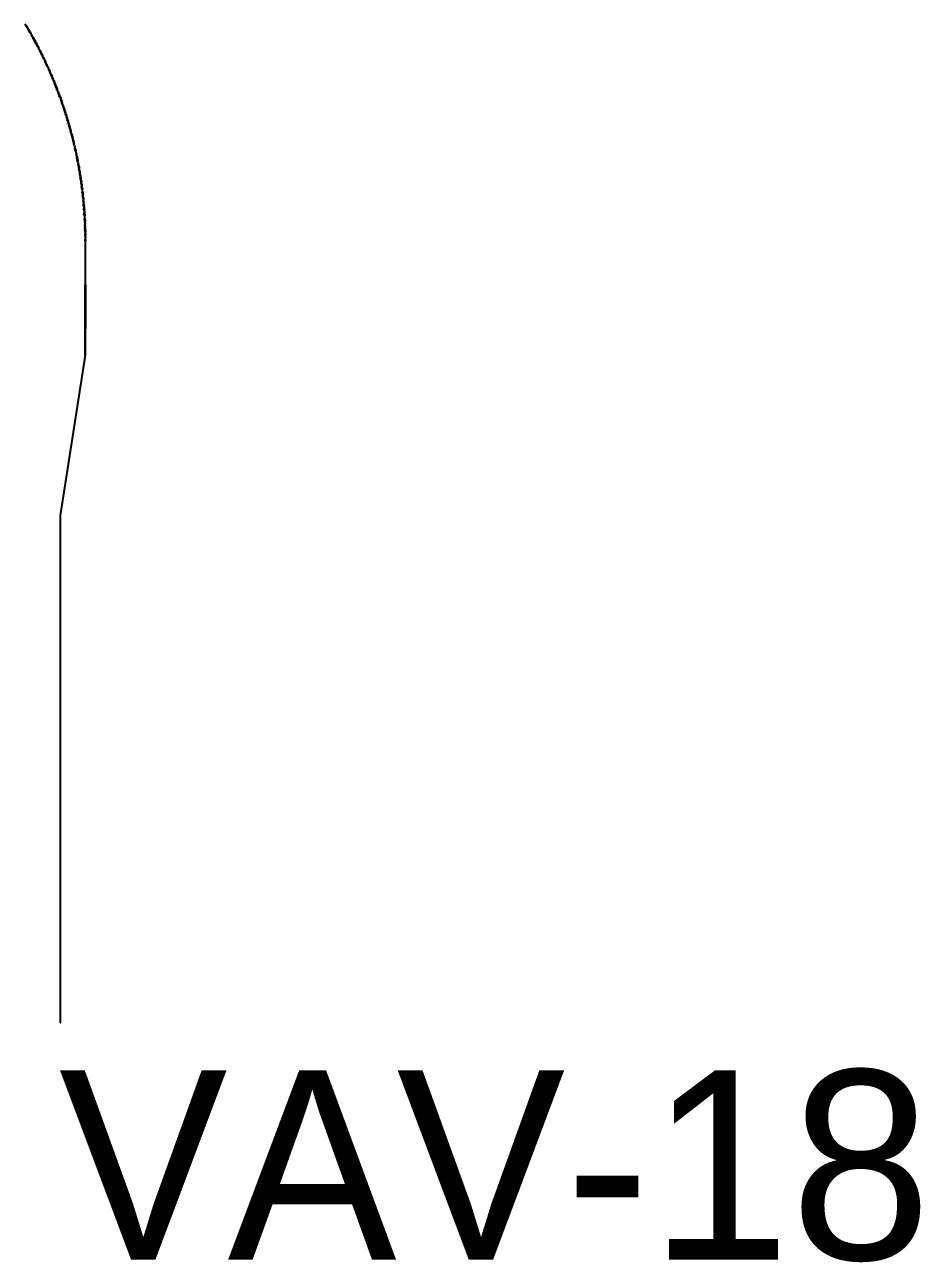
# Model space of a CAD drawing. Header units: metres. Extents: x 2 to 41.4, y 0.9 to 39.
# Drawn here: x 39.717 to 41.42, y 19.687 to 22.04 of the extents above; entities that cross this region are included whole.
import ezdxf

# ---------------------------------------------------------------- set-up
doc = ezdxf.new("R2010")
doc.units = ezdxf.units.M
doc.layers.add('BSA_MATERIAL_SECTION', color=7, linetype='Continuous')
doc.layers.add('BSA_VAV_LABEL', color=7, linetype='Continuous')

msp = doc.modelspace()

# ---------------------------------------------------------------- linework, layer by layer
at = {"layer": 'BSA_MATERIAL_SECTION'}
for p, q in [((39.7168, 22.0418), (39.7183, 22.0394)), ((39.7197, 22.037), (39.7183, 22.0394)), ((39.719, 22.0398), (39.7204, 22.0374)), ((39.7197, 22.037), (39.7211, 22.0346)), ((39.7204, 22.0374), (39.7218, 22.035)), ((39.7226, 22.0322), (39.7211, 22.0346)), ((39.7233, 22.0326), (39.7218, 22.035)), ((39.7226, 22.0322), (39.724, 22.0297)), ((39.7247, 22.0301), (39.7233, 22.0326)), ((39.7254, 22.0273), (39.724, 22.0297)), ((39.7247, 22.0301), (39.7261, 22.0277)), ((39.7254, 22.0273), (39.7268, 22.0248)), ((39.7275, 22.0252), (39.7261, 22.0277)), ((39.7282, 22.0224), (39.7268, 22.0248)), ((39.7275, 22.0252), (39.7289, 22.0228)), ((39.7282, 22.0224), (39.7296, 22.0199)), ((39.7303, 22.0203), (39.7289, 22.0228)), ((39.7303, 22.0203), (39.7316, 22.0179)), ((39.7309, 22.0175), (39.7296, 22.0199)), ((39.7309, 22.0175), (39.7323, 22.015)), ((39.733, 22.0154), (39.7316, 22.0179)), ((39.7337, 22.0125), (39.7323, 22.015)), ((39.733, 22.0154), (39.7344, 22.0129)), ((39.7337, 22.0125), (39.735, 22.0101)), ((39.7357, 22.0104), (39.7344, 22.0129)), ((39.7363, 22.0076), (39.735, 22.0101)), ((39.7357, 22.0104), (39.737, 22.008)), ((39.7363, 22.0076), (39.7377, 22.0051)), ((39.7384, 22.0055), (39.737, 22.008)), ((39.739, 22.0026), (39.7377, 22.0051)), ((39.7384, 22.0055), (39.7397, 22.003)), ((39.739, 22.0026), (39.7403, 22.0001)), ((39.741, 22.0005), (39.7397, 22.003)), ((39.7416, 21.9976), (39.7403, 22.0001)), ((39.741, 22.0005), (39.7423, 21.998)), ((39.7416, 21.9976), (39.7429, 21.9951)), ((39.7423, 21.998), (39.7436, 21.9955)), ((39.7442, 21.9926), (39.7429, 21.9951)), ((39.7449, 21.993), (39.7436, 21.9955)), ((39.7442, 21.9926), (39.7455, 21.9901)), ((39.7462, 21.9904), (39.7449, 21.993)), ((39.7467, 21.9876), (39.7455, 21.9901)), ((39.7462, 21.9904), (39.7474, 21.9879)), ((39.7467, 21.9876), (39.748, 21.985)), ((39.7487, 21.9854), (39.7474, 21.9879)), ((39.7492, 21.9825), (39.748, 21.985)), ((39.7487, 21.9854), (39.75, 21.9829)), ((39.7492, 21.9825), (39.7505, 21.98)), ((39.75, 21.9829), (39.7512, 21.9803)), ((39.7517, 21.9775), (39.7505, 21.98)), ((39.7524, 21.9778), (39.7512, 21.9803)), ((39.7529, 21.9749), (39.7517, 21.9775)), ((39.7524, 21.9778), (39.7536, 21.9753)), ((39.7529, 21.9749), (39.7541, 21.9724)), ((39.7549, 21.9727), (39.7536, 21.9753)), ((39.7541, 21.9724), (39.7553, 21.9698)), ((39.7549, 21.9727), (39.7561, 21.9702)), ((39.7565, 21.9673), (39.7553, 21.9698)), ((39.7573, 21.9676), (39.7561, 21.9702)), ((39.7565, 21.9673), (39.7577, 21.9647)), ((39.7585, 21.9651), (39.7573, 21.9676)), ((39.7589, 21.9622), (39.7577, 21.9647)), ((39.7585, 21.9651), (39.7596, 21.9625)), ((39.7601, 21.9596), (39.7589, 21.9622)), ((39.7608, 21.9599), (39.7596, 21.9625)), ((39.7601, 21.9596), (39.7612, 21.957)), ((39.7608, 21.9599), (39.762, 21.9574)), ((39.7612, 21.957), (39.7624, 21.9545)), ((39.7631, 21.9548), (39.762, 21.9574)), ((39.7635, 21.9519), (39.7624, 21.9545)), ((39.7631, 21.9548), (39.7643, 21.9522)), ((39.7635, 21.9519), (39.7647, 21.9493)), ((39.7643, 21.9522), (39.7654, 21.9496)), ((39.7658, 21.9467), (39.7647, 21.9493)), ((39.7665, 21.947), (39.7654, 21.9496)), ((39.7658, 21.9467), (39.7669, 21.9441)), ((39.7676, 21.9445), (39.7665, 21.947)), ((39.768, 21.9415), (39.7669, 21.9441)), ((39.7676, 21.9445), (39.7687, 21.9419)), ((39.768, 21.9415), (39.7691, 21.939)), ((39.7698, 21.9393), (39.7687, 21.9419)), ((39.7702, 21.9364), (39.7691, 21.939)), ((39.7698, 21.9393), (39.7709, 21.9367)), ((39.7702, 21.9364), (39.7713, 21.9337)), ((39.772, 21.9341), (39.7709, 21.9367)), ((39.7723, 21.9311), (39.7713, 21.9337)), ((39.772, 21.9341), (39.7731, 21.9314)), ((39.7723, 21.9311), (39.7734, 21.9285)), ((39.7741, 21.9288), (39.7731, 21.9314)), ((39.7745, 21.9259), (39.7734, 21.9285)), ((39.7741, 21.9288), (39.7752, 21.9262)), ((39.7762, 21.9236), (39.7752, 21.9262)), ((39.7745, 21.9259), (39.7755, 21.9233)), ((39.7765, 21.9207), (39.7755, 21.9233)), ((39.7762, 21.9236), (39.7773, 21.921)), ((39.7765, 21.9207), (39.7775, 21.9181)), ((39.7773, 21.921), (39.7783, 21.9183)), ((39.7786, 21.9154), (39.7775, 21.9181)), ((39.7793, 21.9157), (39.7783, 21.9183)), ((39.7786, 21.9154), (39.7796, 21.9128)), ((39.7803, 21.9131), (39.7793, 21.9157)), ((39.7806, 21.9102), (39.7796, 21.9128)), ((39.7803, 21.9131), (39.7813, 21.9104)), ((39.7806, 21.9102), (39.7815, 21.9075)), ((39.7813, 21.9104), (39.7823, 21.9078)), ((39.7825, 21.9049), (39.7815, 21.9075)), ((39.7833, 21.9052), (39.7823, 21.9078)), ((39.7835, 21.9022), (39.7825, 21.9049)), ((39.7842, 21.9025), (39.7833, 21.9052)), ((39.7835, 21.9022), (39.7845, 21.8996)), ((39.7842, 21.9025), (39.7852, 21.8998)), ((39.7845, 21.8996), (39.7854, 21.8969)), ((39.7862, 21.8972), (39.7852, 21.8998)), ((39.7863, 21.8943), (39.7854, 21.8969)), ((39.7862, 21.8972), (39.7871, 21.8945)), ((39.7863, 21.8943), (39.7873, 21.8916)), ((39.7871, 21.8945), (39.788, 21.8919)), ((39.7882, 21.8889), (39.7873, 21.8916)), ((39.7889, 21.8892), (39.788, 21.8919)), ((39.7882, 21.8889), (39.7891, 21.8863)), ((39.7899, 21.8865), (39.7889, 21.8892)), ((39.79, 21.8836), (39.7891, 21.8863)), ((39.7899, 21.8865), (39.7908, 21.8839)), ((39.79, 21.8836), (39.7909, 21.8809)), ((39.7917, 21.8812), (39.7908, 21.8839)), ((39.7918, 21.8783), (39.7909, 21.8809)), ((39.7917, 21.8812), (39.7925, 21.8785)), ((39.7918, 21.8783), (39.7926, 21.8756)), ((39.7934, 21.8758), (39.7925, 21.8785)), ((39.7935, 21.8729), (39.7926, 21.8756)), ((39.7934, 21.8758), (39.7943, 21.8731)), ((39.7935, 21.8729), (39.7944, 21.8702)), ((39.7951, 21.8705), (39.7943, 21.8731)), ((39.7952, 21.8675), (39.7944, 21.8702)), ((39.7951, 21.8705), (39.796, 21.8678)), ((39.7952, 21.8675), (39.796, 21.8648)), ((39.7968, 21.8651), (39.796, 21.8678)), ((39.7969, 21.8621), (39.796, 21.8648)), ((39.7968, 21.8651), (39.7976, 21.8624)), ((39.7969, 21.8621), (39.7977, 21.8594)), ((39.7985, 21.8597), (39.7976, 21.8624)), ((39.7985, 21.8567), (39.7977, 21.8594)), ((39.7985, 21.8597), (39.7993, 21.857)), ((39.7985, 21.8567), (39.7993, 21.854)), ((39.8001, 21.8543), (39.7993, 21.857)), ((39.8001, 21.8513), (39.7993, 21.854)), ((39.8001, 21.8543), (39.8009, 21.8516)), ((39.8001, 21.8513), (39.8009, 21.8486)), ((39.8016, 21.8489), (39.8009, 21.8516)), ((39.8016, 21.8459), (39.8009, 21.8486)), ((39.8016, 21.8489), (39.8024, 21.8461)), ((39.8016, 21.8459), (39.8024, 21.8432)), ((39.8032, 21.8434), (39.8024, 21.8461)), ((39.8031, 21.8405), (39.8024, 21.8432)), ((39.8031, 21.8405), (39.8039, 21.8378)), ((39.8032, 21.8434), (39.8039, 21.8407)), ((39.8039, 21.8407), (39.8047, 21.838)), ((39.8046, 21.8351), (39.8039, 21.8378)), ((39.8053, 21.8323), (39.8046, 21.8351)), ((39.8054, 21.8353), (39.8047, 21.838)), ((39.8053, 21.8323), (39.806, 21.8296)), ((39.8061, 21.8325), (39.8054, 21.8353)), ((39.8061, 21.8325), (39.8068, 21.8298)), ((39.806, 21.8296), (39.8067, 21.8269)), ((39.8074, 21.8241), (39.8067, 21.8269)), ((39.8075, 21.8271), (39.8068, 21.8298)), ((39.8074, 21.8241), (39.8081, 21.8214)), ((39.8075, 21.8271), (39.8082, 21.8243)), ((39.8088, 21.8187), (39.8081, 21.8214)), ((39.8089, 21.8216), (39.8082, 21.8243)), ((39.8088, 21.8187), (39.8095, 21.8159)), ((39.8089, 21.8216), (39.8096, 21.8189)), ((39.8101, 21.8132), (39.8095, 21.8159)), ((39.8096, 21.8189), (39.8102, 21.8161)), ((39.8108, 21.8105), (39.8101, 21.8132)), ((39.8109, 21.8134), (39.8102, 21.8161)), ((39.8108, 21.8105), (39.8114, 21.8077)), ((39.8115, 21.8106), (39.8109, 21.8134)), ((39.8115, 21.8106), (39.8122, 21.8079)), ((39.8114, 21.8077), (39.812, 21.805)), ((39.8126, 21.8022), (39.812, 21.805)), ((39.8128, 21.8051), (39.8122, 21.8079)), ((39.8132, 21.7995), (39.8126, 21.8022)), ((39.8128, 21.8051), (39.8134, 21.8024)), ((39.8132, 21.7995), (39.8138, 21.7967)), ((39.8134, 21.8024), (39.814, 21.7996)), ((39.8138, 21.7967), (39.8144, 21.7939)), ((39.8146, 21.7969), (39.814, 21.7996)), ((39.815, 21.7912), (39.8144, 21.7939)), ((39.8146, 21.7969), (39.8152, 21.7941)), ((39.815, 21.7912), (39.8156, 21.7884)), ((39.8158, 21.7914), (39.8152, 21.7941)), ((39.8161, 21.7857), (39.8156, 21.7884)), ((39.8163, 21.7886), (39.8158, 21.7914)), ((39.8161, 21.7857), (39.8167, 21.7829)), ((39.8163, 21.7886), (39.8169, 21.7858)), ((39.8175, 21.7831), (39.8169, 21.7858)), ((39.8172, 21.7801), (39.8167, 21.7829)), ((39.8177, 21.7774), (39.8172, 21.7801)), ((39.8175, 21.7831), (39.818, 21.7803)), ((39.8177, 21.7774), (39.8183, 21.7746)), ((39.8185, 21.7775), (39.818, 21.7803)), ((39.8188, 21.7718), (39.8183, 21.7746)), ((39.8185, 21.7775), (39.819, 21.7747)), ((39.8188, 21.7718), (39.8193, 21.7691)), ((39.8195, 21.772), (39.819, 21.7747)), ((39.8193, 21.7691), (39.8197, 21.7663)), ((39.8195, 21.772), (39.82, 21.7692)), ((39.8202, 21.7635), (39.8197, 21.7663)), ((39.82, 21.7692), (39.8205, 21.7664)), ((39.8207, 21.7607), (39.8202, 21.7635)), ((39.821, 21.7636), (39.8205, 21.7664)), ((39.821, 21.7636), (39.8215, 21.7609)), ((39.8207, 21.7607), (39.8212, 21.7579)), ((39.8212, 21.7579), (39.8216, 21.7552)), ((39.8219, 21.7581), (39.8215, 21.7609)), ((39.822, 21.7524), (39.8216, 21.7552)), ((39.8224, 21.7553), (39.8219, 21.7581)), ((39.822, 21.7524), (39.8225, 21.7496)), ((39.8224, 21.7553), (39.8228, 21.7525)), ((39.8229, 21.7468), (39.8225, 21.7496)), ((39.8233, 21.7497), (39.8228, 21.7525)), ((39.8233, 21.744), (39.8229, 21.7468)), ((39.8233, 21.7497), (39.8237, 21.7469)), ((39.8233, 21.744), (39.8237, 21.7412)), ((39.8241, 21.7441), (39.8237, 21.7469)), ((39.8237, 21.7412), (39.8241, 21.7384)), ((39.8241, 21.7441), (39.8245, 21.7413)), ((39.8245, 21.7357), (39.8241, 21.7384)), ((39.8249, 21.7386), (39.8245, 21.7413)), ((39.8249, 21.7386), (39.8253, 21.7358)), ((39.8245, 21.7357), (39.8248, 21.7329)), ((39.8252, 21.7301), (39.8248, 21.7329)), ((39.8256, 21.7273), (39.8252, 21.7301)), ((39.8253, 21.7358), (39.8256, 21.733)), ((39.826, 21.7302), (39.8256, 21.733)), ((39.8256, 21.7273), (39.8259, 21.7245)), ((39.8259, 21.7245), (39.8262, 21.7217)), ((39.826, 21.7302), (39.8264, 21.7274)), ((39.8266, 21.7189), (39.8262, 21.7217)), ((39.8267, 21.7246), (39.8264, 21.7274)), ((39.8266, 21.7189), (39.8269, 21.7161)), ((39.827, 21.7218), (39.8267, 21.7246)), ((39.8272, 21.7133), (39.8269, 21.7161)), ((39.827, 21.7218), (39.8274, 21.719)), ((39.8274, 21.719), (39.8277, 21.7162)), ((39.828, 21.7134), (39.8277, 21.7162)), ((39.8275, 21.7105), (39.8272, 21.7133)), ((39.8275, 21.7105), (39.8277, 21.7077)), ((39.8277, 21.7077), (39.828, 21.7049)), ((39.8283, 21.7106), (39.828, 21.7134)), ((39.8283, 21.7021), (39.828, 21.7049)), ((39.8283, 21.7106), (39.8285, 21.7077)), ((39.8283, 21.7021), (39.8285, 21.6993)), ((39.8288, 21.7049), (39.8285, 21.7077)), ((39.8288, 21.6964), (39.8285, 21.6993)), ((39.8288, 21.7049), (39.8291, 21.7021)), ((39.829, 21.6936), (39.8288, 21.6964)), ((39.829, 21.6936), (39.8292, 21.6908)), ((39.8293, 21.6993), (39.8291, 21.7021)), ((39.8293, 21.6993), (39.8296, 21.6965)), ((39.8298, 21.6937), (39.8296, 21.6965)), ((39.8298, 21.6937), (39.83, 21.6909)), ((39.83, 21.6909), (39.8302, 21.6881)), ((39.8294, 21.688), (39.8292, 21.6908)), ((39.8294, 21.688), (39.8296, 21.6852)), ((39.8296, 21.6852), (39.8298, 21.6824)), ((39.83, 21.6796), (39.8298, 21.6824)), ((39.8302, 21.6768), (39.83, 21.6796)), ((39.8304, 21.6853), (39.8302, 21.6881)), ((39.8302, 21.6768), (39.8304, 21.674)), ((39.8304, 21.6853), (39.8306, 21.6825)), ((39.8304, 21.674), (39.8305, 21.6712)), ((39.8307, 21.6683), (39.8305, 21.6712)), ((39.8308, 21.6796), (39.8306, 21.6825)), ((39.8307, 21.6683), (39.8308, 21.6655)), ((39.8308, 21.6796), (39.831, 21.6768)), ((39.8312, 21.674), (39.831, 21.6768)), ((39.8313, 21.6712), (39.8312, 21.674)), ((39.8313, 21.6712), (39.8315, 21.6684)), ((39.8315, 21.6684), (39.8316, 21.6656)), ((39.8309, 21.6627), (39.8308, 21.6655)), ((39.8309, 21.6627), (39.831, 21.6599)), ((39.8311, 21.6571), (39.831, 21.6599)), ((39.8311, 21.6571), (39.8312, 21.6543)), ((39.8313, 21.6514), (39.8312, 21.6543)), ((39.8313, 21.6514), (39.8314, 21.6486)), ((39.8315, 21.6458), (39.8314, 21.6486)), ((39.8315, 21.6458), (39.8315, 21.643)), ((39.8317, 21.6627), (39.8316, 21.6656)), ((39.8317, 21.6627), (39.8318, 21.6599)), ((39.8319, 21.6571), (39.8318, 21.6599)), ((39.8319, 21.6571), (39.832, 21.6543)), ((39.8321, 21.6515), (39.832, 21.6543)), ((39.8322, 21.6486), (39.8321, 21.6515)), ((39.8322, 21.6486), (39.8323, 21.6458)), ((39.8323, 21.643), (39.8323, 21.6458)), ((39.8316, 21.6402), (39.8315, 21.643)), ((39.8316, 21.6374), (39.8316, 21.6402)), ((39.8316, 21.6374), (39.8316, 21.6345)), ((39.8316, 21.6345), (39.8316, 21.6317)), ((39.8316, 21.6289), (39.8316, 21.6317)), ((39.8316, 21.6289), (39.832, 21.6289)), ((39.8316, 21.6289), (39.8316, 21.5452)), ((39.832, 21.6289), (39.8316, 21.6289)), ((39.8324, 21.6289), (39.832, 21.6289)), ((39.832, 21.6289), (39.8324, 21.6289)), ((39.8323, 21.643), (39.8324, 21.6402)), ((39.8324, 21.6374), (39.8324, 21.6402)), ((39.8324, 21.6374), (39.8324, 21.6345)), ((39.8324, 21.6317), (39.8324, 21.6345)), ((39.8324, 21.6317), (39.8324, 21.6289)), ((39.8324, 21.5452), (39.8324, 21.6289)), ((39.8316, 21.4616), (39.8316, 21.5452)), ((39.8324, 21.5452), (39.8324, 21.4616)), ((39.832, 21.4616), (39.8316, 21.4616)), ((39.8316, 21.4116), (39.8316, 21.4616)), ((39.8316, 21.4616), (39.832, 21.4616)), ((39.832, 21.4616), (39.8324, 21.4616)), ((39.8324, 21.4616), (39.832, 21.4616)), ((39.8324, 21.4116), (39.8324, 21.4616)), ((39.8316, 21.4116), (39.784, 21.1068)), ((39.7848, 21.1068), (39.8324, 21.4116)), ((39.784, 21.1068), (39.784, 21.0568)), ((39.7848, 21.0568), (39.7848, 21.1068)), ((39.784, 21.0568), (39.7848, 21.0568)), ((39.784, 21.0568), (39.784, 20.1424)), ((39.7848, 21.0568), (39.784, 21.0568)), ((39.7848, 20.1424), (39.7848, 21.0568)), ((39.784, 20.1424), (39.7848, 20.1424))]:
    msp.add_line(p, q, dxfattribs=at)

# ---------------------------------------------------------------- texts
at = {"layer": 'BSA_VAV_LABEL'}
msp.add_text('VAV-18', height=0.36, dxfattribs=at).set_placement((39.7816, 19.6924))

doc.saveas('drawing.dxf')
